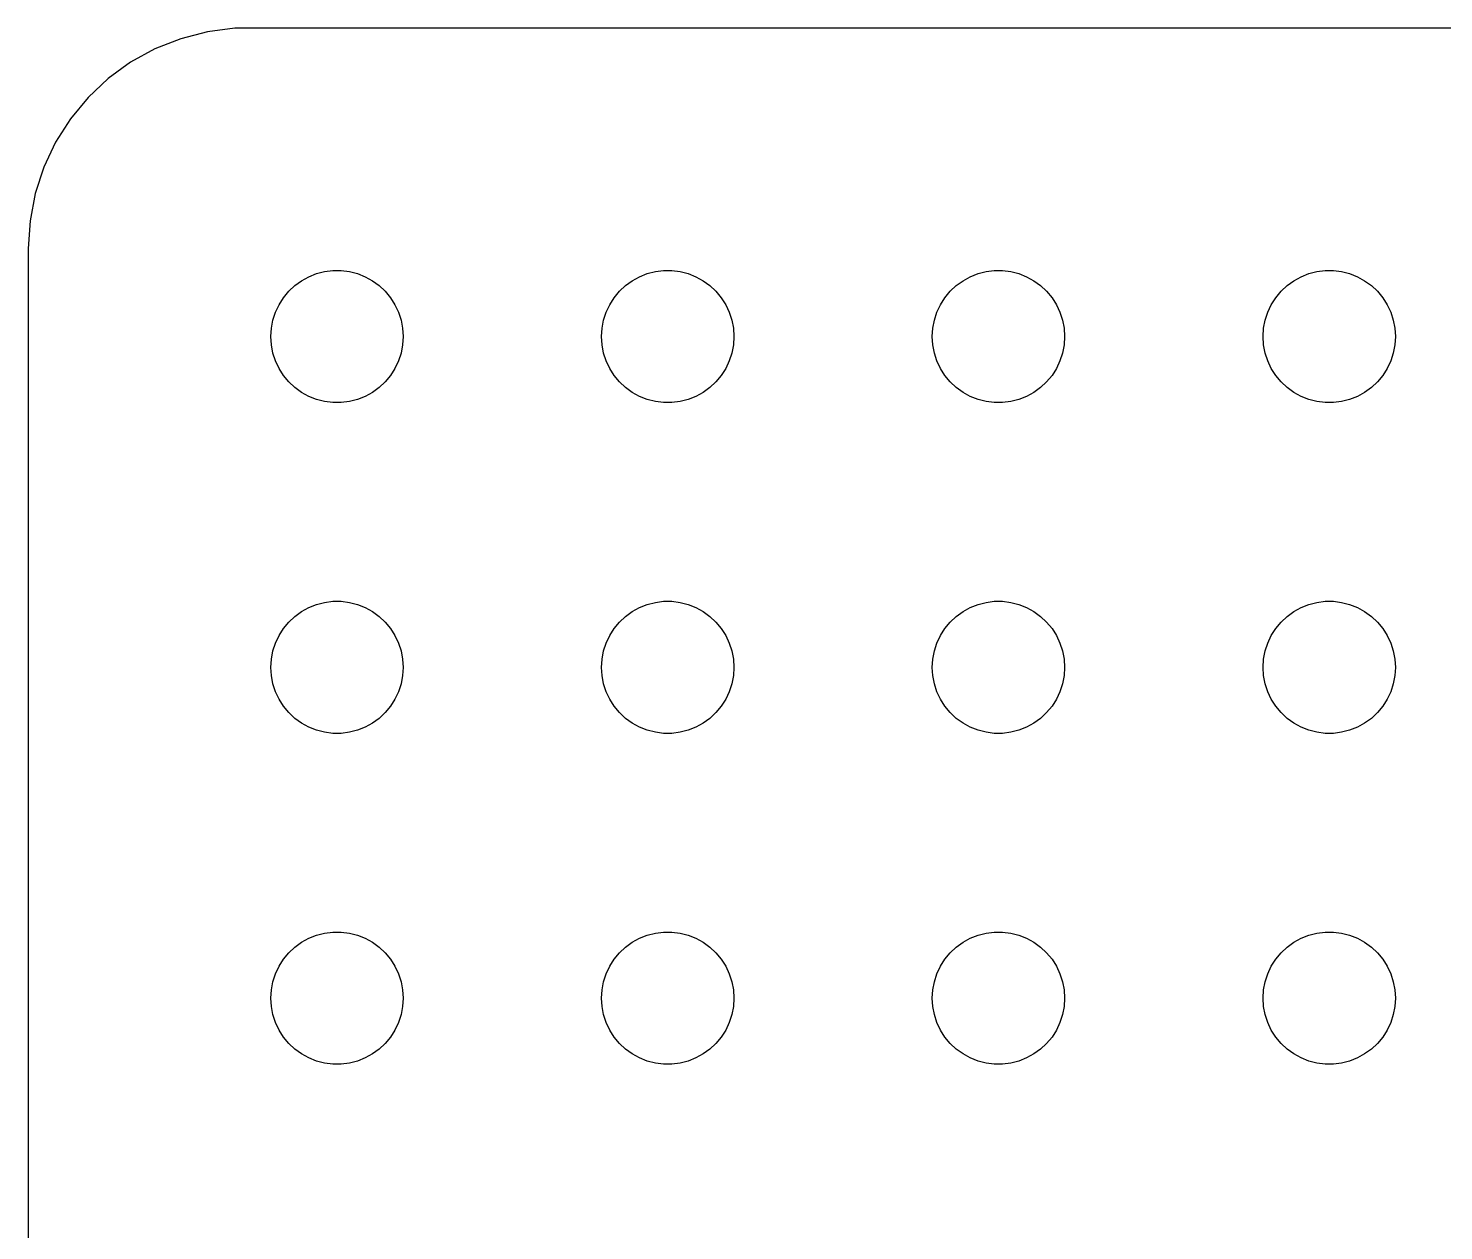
# Model space of a CAD drawing. Header units: metres. Extents: x -134 to 134, y 62 to 166.
# Drawn here: x -134.5 to -102.4, y 138.73 to 165.99 of the extents above; entities that cross this region are included whole.
import ezdxf

# ---------------------------------------------------------------- set-up
doc = ezdxf.new("R2010")
doc.units = ezdxf.units.M

msp = doc.modelspace()

# ---------------------------------------------------------------- linework, layer by layer
for p, q in [((-129.814, 165.99), (-130.437, 165.911)), ((129.814, 165.99), (-129.814, 165.99)), ((-131.045, 165.755), (-131.629, 165.524)), ((-130.437, 165.911), (-131.045, 165.755)), ((-131.629, 165.524), (-132.179, 165.222)), ((-132.179, 165.222), (-132.687, 164.853)), ((-132.687, 164.853), (-133.145, 164.423)), ((-133.145, 164.423), (-133.545, 163.939)), ((-133.545, 163.939), (-133.882, 163.409)), ((-133.882, 163.409), (-134.149, 162.841)), ((-134.149, 162.841), (-134.343, 162.243)), ((-134.343, 162.243), (-134.461, 161.627)), ((-134.461, 161.627), (-134.5, 161)), ((-134.5, 161), (-134.5, 67)), ((-127.781, 160.473), (-127.594, 160.497)), ((-127.594, 160.497), (-127.406, 160.497)), ((-127.406, 160.497), (-127.219, 160.473)), ((-120.281, 160.473), (-120.094, 160.497)), ((-120.094, 160.497), (-119.906, 160.497)), ((-119.906, 160.497), (-119.719, 160.473)), ((-112.781, 160.473), (-112.594, 160.497)), ((-112.594, 160.497), (-112.406, 160.497)), ((-112.406, 160.497), (-112.219, 160.473)), ((-105.281, 160.473), (-105.094, 160.497)), ((-105.094, 160.497), (-104.906, 160.497)), ((-104.906, 160.497), (-104.719, 160.473)), ((-128.456, 160.156), (-128.304, 160.266)), ((-128.304, 160.266), (-128.139, 160.357)), ((-128.139, 160.357), (-127.964, 160.427)), ((-127.964, 160.427), (-127.781, 160.473)), ((-127.219, 160.473), (-127.036, 160.427)), ((-127.036, 160.427), (-126.861, 160.357)), ((-126.861, 160.357), (-126.696, 160.266)), ((-126.696, 160.266), (-126.544, 160.156)), ((-120.956, 160.156), (-120.804, 160.266)), ((-120.804, 160.266), (-120.639, 160.357)), ((-120.639, 160.357), (-120.464, 160.427)), ((-120.464, 160.427), (-120.281, 160.473)), ((-119.719, 160.473), (-119.536, 160.427)), ((-119.536, 160.427), (-119.361, 160.357)), ((-119.361, 160.357), (-119.196, 160.266)), ((-119.196, 160.266), (-119.044, 160.156)), ((-113.456, 160.156), (-113.304, 160.266)), ((-113.304, 160.266), (-113.139, 160.357)), ((-113.139, 160.357), (-112.964, 160.427)), ((-112.964, 160.427), (-112.781, 160.473)), ((-112.219, 160.473), (-112.036, 160.427)), ((-112.036, 160.427), (-111.861, 160.357)), ((-111.861, 160.357), (-111.696, 160.266)), ((-111.696, 160.266), (-111.544, 160.156)), ((-105.956, 160.156), (-105.804, 160.266)), ((-105.804, 160.266), (-105.639, 160.357)), ((-105.639, 160.357), (-105.464, 160.427)), ((-105.464, 160.427), (-105.281, 160.473)), ((-104.719, 160.473), (-104.536, 160.427)), ((-104.536, 160.427), (-104.361, 160.357)), ((-104.361, 160.357), (-104.196, 160.266)), ((-104.196, 160.266), (-104.044, 160.156)), ((-128.814, 159.723), (-128.714, 159.882)), ((-128.714, 159.882), (-128.593, 160.027)), ((-128.593, 160.027), (-128.456, 160.156)), ((-126.544, 160.156), (-126.407, 160.027)), ((-126.407, 160.027), (-126.286, 159.882)), ((-126.286, 159.882), (-126.186, 159.723)), ((-121.314, 159.723), (-121.214, 159.882)), ((-121.214, 159.882), (-121.093, 160.027)), ((-121.093, 160.027), (-120.956, 160.156)), ((-119.044, 160.156), (-118.907, 160.027)), ((-118.907, 160.027), (-118.786, 159.882)), ((-118.786, 159.882), (-118.686, 159.723)), ((-113.814, 159.723), (-113.714, 159.882)), ((-113.714, 159.882), (-113.593, 160.027)), ((-113.593, 160.027), (-113.456, 160.156)), ((-111.544, 160.156), (-111.407, 160.027)), ((-111.407, 160.027), (-111.286, 159.882)), ((-111.286, 159.882), (-111.186, 159.723)), ((-106.314, 159.723), (-106.214, 159.882)), ((-106.214, 159.882), (-106.093, 160.027)), ((-106.093, 160.027), (-105.956, 160.156)), ((-104.044, 160.156), (-103.907, 160.027)), ((-103.907, 160.027), (-103.786, 159.882)), ((-103.786, 159.882), (-103.686, 159.723)), ((-128.953, 159.373), (-128.895, 159.552)), ((-128.895, 159.552), (-128.814, 159.723)), ((-126.186, 159.723), (-126.105, 159.552)), ((-126.105, 159.552), (-126.047, 159.373)), ((-121.453, 159.373), (-121.395, 159.552)), ((-121.395, 159.552), (-121.314, 159.723)), ((-118.686, 159.723), (-118.605, 159.552)), ((-118.605, 159.552), (-118.547, 159.373)), ((-113.953, 159.373), (-113.895, 159.552)), ((-113.895, 159.552), (-113.814, 159.723)), ((-111.186, 159.723), (-111.105, 159.552)), ((-111.105, 159.552), (-111.047, 159.373)), ((-106.453, 159.373), (-106.395, 159.552)), ((-106.395, 159.552), (-106.314, 159.723)), ((-103.686, 159.723), (-103.605, 159.552)), ((-103.605, 159.552), (-103.547, 159.373)), ((-128.988, 159.188), (-128.953, 159.373)), ((-126.047, 159.373), (-126.012, 159.188)), ((-121.488, 159.188), (-121.453, 159.373)), ((-118.547, 159.373), (-118.512, 159.188)), ((-113.988, 159.188), (-113.953, 159.373)), ((-111.047, 159.373), (-111.012, 159.188)), ((-106.488, 159.188), (-106.453, 159.373)), ((-103.547, 159.373), (-103.512, 159.188)), ((-129, 159), (-128.988, 159.188)), ((-128.988, 158.812), (-129, 159)), ((-126.012, 159.188), (-126, 159)), ((-126, 159), (-126.012, 158.812)), ((-121.5, 159), (-121.488, 159.188)), ((-121.488, 158.812), (-121.5, 159)), ((-118.512, 159.188), (-118.5, 159)), ((-118.5, 159), (-118.512, 158.812)), ((-114, 159), (-113.988, 159.188)), ((-113.988, 158.812), (-114, 159)), ((-111.012, 159.188), (-111, 159)), ((-111, 159), (-111.012, 158.812)), ((-106.5, 159), (-106.488, 159.188)), ((-106.488, 158.812), (-106.5, 159)), ((-103.512, 159.188), (-103.5, 159)), ((-103.5, 159), (-103.512, 158.812)), ((-128.953, 158.627), (-128.988, 158.812)), ((-128.895, 158.448), (-128.953, 158.627)), ((-126.047, 158.627), (-126.105, 158.448)), ((-126.012, 158.812), (-126.047, 158.627)), ((-121.453, 158.627), (-121.488, 158.812)), ((-121.395, 158.448), (-121.453, 158.627)), ((-118.547, 158.627), (-118.605, 158.448)), ((-118.512, 158.812), (-118.547, 158.627)), ((-113.953, 158.627), (-113.988, 158.812)), ((-113.895, 158.448), (-113.953, 158.627)), ((-111.047, 158.627), (-111.105, 158.448)), ((-111.012, 158.812), (-111.047, 158.627)), ((-106.453, 158.627), (-106.488, 158.812)), ((-106.395, 158.448), (-106.453, 158.627)), ((-103.547, 158.627), (-103.605, 158.448)), ((-103.512, 158.812), (-103.547, 158.627)), ((-128.814, 158.277), (-128.895, 158.448)), ((-128.714, 158.118), (-128.814, 158.277)), ((-126.186, 158.277), (-126.286, 158.118)), ((-126.105, 158.448), (-126.186, 158.277)), ((-121.314, 158.277), (-121.395, 158.448)), ((-121.214, 158.118), (-121.314, 158.277)), ((-118.686, 158.277), (-118.786, 158.118)), ((-118.605, 158.448), (-118.686, 158.277)), ((-113.814, 158.277), (-113.895, 158.448)), ((-113.714, 158.118), (-113.814, 158.277)), ((-111.186, 158.277), (-111.286, 158.118)), ((-111.105, 158.448), (-111.186, 158.277)), ((-106.314, 158.277), (-106.395, 158.448)), ((-106.214, 158.118), (-106.314, 158.277)), ((-103.686, 158.277), (-103.786, 158.118)), ((-103.605, 158.448), (-103.686, 158.277)), ((-128.593, 157.973), (-128.714, 158.118)), ((-128.456, 157.844), (-128.593, 157.973)), ((-126.407, 157.973), (-126.544, 157.844)), ((-126.286, 158.118), (-126.407, 157.973)), ((-121.093, 157.973), (-121.214, 158.118)), ((-120.956, 157.844), (-121.093, 157.973)), ((-118.907, 157.973), (-119.044, 157.844)), ((-118.786, 158.118), (-118.907, 157.973)), ((-113.593, 157.973), (-113.714, 158.118)), ((-113.456, 157.844), (-113.593, 157.973)), ((-111.407, 157.973), (-111.544, 157.844)), ((-111.286, 158.118), (-111.407, 157.973)), ((-106.093, 157.973), (-106.214, 158.118)), ((-105.956, 157.844), (-106.093, 157.973)), ((-103.907, 157.973), (-104.044, 157.844)), ((-103.786, 158.118), (-103.907, 157.973)), ((-128.304, 157.734), (-128.456, 157.844)), ((-128.139, 157.643), (-128.304, 157.734)), ((-127.964, 157.573), (-128.139, 157.643)), ((-126.861, 157.643), (-127.036, 157.573)), ((-126.696, 157.734), (-126.861, 157.643)), ((-126.544, 157.844), (-126.696, 157.734)), ((-120.804, 157.734), (-120.956, 157.844)), ((-120.639, 157.643), (-120.804, 157.734)), ((-120.464, 157.573), (-120.639, 157.643)), ((-119.361, 157.643), (-119.536, 157.573)), ((-119.196, 157.734), (-119.361, 157.643)), ((-119.044, 157.844), (-119.196, 157.734)), ((-113.304, 157.734), (-113.456, 157.844)), ((-113.139, 157.643), (-113.304, 157.734)), ((-112.964, 157.573), (-113.139, 157.643)), ((-111.861, 157.643), (-112.036, 157.573)), ((-111.696, 157.734), (-111.861, 157.643)), ((-111.544, 157.844), (-111.696, 157.734)), ((-105.804, 157.734), (-105.956, 157.844)), ((-105.639, 157.643), (-105.804, 157.734)), ((-105.464, 157.573), (-105.639, 157.643)), ((-104.361, 157.643), (-104.536, 157.573)), ((-104.196, 157.734), (-104.361, 157.643)), ((-104.044, 157.844), (-104.196, 157.734)), ((-127.781, 157.527), (-127.964, 157.573)), ((-127.594, 157.503), (-127.781, 157.527)), ((-127.406, 157.503), (-127.594, 157.503)), ((-127.219, 157.527), (-127.406, 157.503)), ((-127.036, 157.573), (-127.219, 157.527)), ((-120.281, 157.527), (-120.464, 157.573)), ((-120.094, 157.503), (-120.281, 157.527)), ((-119.906, 157.503), (-120.094, 157.503)), ((-119.719, 157.527), (-119.906, 157.503)), ((-119.536, 157.573), (-119.719, 157.527)), ((-112.781, 157.527), (-112.964, 157.573)), ((-112.594, 157.503), (-112.781, 157.527)), ((-112.406, 157.503), (-112.594, 157.503)), ((-112.219, 157.527), (-112.406, 157.503)), ((-112.036, 157.573), (-112.219, 157.527)), ((-105.281, 157.527), (-105.464, 157.573)), ((-105.094, 157.503), (-105.281, 157.527)), ((-104.906, 157.503), (-105.094, 157.503)), ((-104.719, 157.527), (-104.906, 157.503)), ((-104.536, 157.573), (-104.719, 157.527)), ((-128.304, 152.766), (-128.139, 152.857)), ((-128.139, 152.857), (-127.964, 152.927)), ((-127.964, 152.927), (-127.781, 152.973)), ((-127.781, 152.973), (-127.594, 152.997)), ((-127.594, 152.997), (-127.406, 152.997)), ((-127.406, 152.997), (-127.219, 152.973)), ((-127.219, 152.973), (-127.036, 152.927)), ((-127.036, 152.927), (-126.861, 152.857)), ((-126.861, 152.857), (-126.696, 152.766)), ((-120.804, 152.766), (-120.639, 152.857)), ((-120.639, 152.857), (-120.464, 152.927)), ((-120.464, 152.927), (-120.281, 152.973)), ((-120.281, 152.973), (-120.094, 152.997)), ((-120.094, 152.997), (-119.906, 152.997)), ((-119.906, 152.997), (-119.719, 152.973)), ((-119.719, 152.973), (-119.536, 152.927)), ((-119.536, 152.927), (-119.361, 152.857)), ((-119.361, 152.857), (-119.196, 152.766)), ((-113.304, 152.766), (-113.139, 152.857)), ((-113.139, 152.857), (-112.964, 152.927)), ((-112.964, 152.927), (-112.781, 152.973)), ((-112.781, 152.973), (-112.594, 152.997)), ((-112.594, 152.997), (-112.406, 152.997)), ((-112.406, 152.997), (-112.219, 152.973)), ((-112.219, 152.973), (-112.036, 152.927)), ((-112.036, 152.927), (-111.861, 152.857)), ((-111.861, 152.857), (-111.696, 152.766)), ((-105.804, 152.766), (-105.639, 152.857)), ((-105.639, 152.857), (-105.464, 152.927)), ((-105.464, 152.927), (-105.281, 152.973)), ((-105.281, 152.973), (-105.094, 152.997)), ((-105.094, 152.997), (-104.906, 152.997)), ((-104.906, 152.997), (-104.719, 152.973)), ((-104.719, 152.973), (-104.536, 152.927)), ((-104.536, 152.927), (-104.361, 152.857)), ((-104.361, 152.857), (-104.196, 152.766)), ((-128.714, 152.382), (-128.593, 152.527)), ((-128.593, 152.527), (-128.456, 152.656)), ((-128.456, 152.656), (-128.304, 152.766)), ((-126.696, 152.766), (-126.544, 152.656)), ((-126.544, 152.656), (-126.407, 152.527)), ((-126.407, 152.527), (-126.286, 152.382)), ((-121.214, 152.382), (-121.093, 152.527)), ((-121.093, 152.527), (-120.956, 152.656)), ((-120.956, 152.656), (-120.804, 152.766)), ((-119.196, 152.766), (-119.044, 152.656)), ((-119.044, 152.656), (-118.907, 152.527)), ((-118.907, 152.527), (-118.786, 152.382)), ((-113.714, 152.382), (-113.593, 152.527)), ((-113.593, 152.527), (-113.456, 152.656)), ((-113.456, 152.656), (-113.304, 152.766)), ((-111.696, 152.766), (-111.544, 152.656)), ((-111.544, 152.656), (-111.407, 152.527)), ((-111.407, 152.527), (-111.286, 152.382)), ((-106.214, 152.382), (-106.093, 152.527)), ((-106.093, 152.527), (-105.956, 152.656)), ((-105.956, 152.656), (-105.804, 152.766)), ((-104.196, 152.766), (-104.044, 152.656)), ((-104.044, 152.656), (-103.907, 152.527)), ((-103.907, 152.527), (-103.786, 152.382)), ((-128.895, 152.052), (-128.814, 152.223)), ((-128.814, 152.223), (-128.714, 152.382)), ((-126.286, 152.382), (-126.186, 152.223)), ((-126.186, 152.223), (-126.105, 152.052)), ((-121.395, 152.052), (-121.314, 152.223)), ((-121.314, 152.223), (-121.214, 152.382)), ((-118.786, 152.382), (-118.686, 152.223)), ((-118.686, 152.223), (-118.605, 152.052)), ((-113.895, 152.052), (-113.814, 152.223)), ((-113.814, 152.223), (-113.714, 152.382)), ((-111.286, 152.382), (-111.186, 152.223)), ((-111.186, 152.223), (-111.105, 152.052)), ((-106.395, 152.052), (-106.314, 152.223)), ((-106.314, 152.223), (-106.214, 152.382)), ((-103.786, 152.382), (-103.686, 152.223)), ((-103.686, 152.223), (-103.605, 152.052)), ((-128.988, 151.688), (-128.953, 151.873)), ((-128.953, 151.873), (-128.895, 152.052)), ((-126.105, 152.052), (-126.047, 151.873)), ((-126.047, 151.873), (-126.012, 151.688)), ((-121.488, 151.688), (-121.453, 151.873)), ((-121.453, 151.873), (-121.395, 152.052)), ((-118.605, 152.052), (-118.547, 151.873)), ((-118.547, 151.873), (-118.512, 151.688)), ((-113.988, 151.688), (-113.953, 151.873)), ((-113.953, 151.873), (-113.895, 152.052)), ((-111.105, 152.052), (-111.047, 151.873)), ((-111.047, 151.873), (-111.012, 151.688)), ((-106.488, 151.688), (-106.453, 151.873)), ((-106.453, 151.873), (-106.395, 152.052)), ((-103.605, 152.052), (-103.547, 151.873)), ((-103.547, 151.873), (-103.512, 151.688)), ((-129, 151.5), (-128.988, 151.688)), ((-128.988, 151.312), (-129, 151.5)), ((-126.012, 151.688), (-126, 151.5)), ((-126, 151.5), (-126.012, 151.312)), ((-121.5, 151.5), (-121.488, 151.688)), ((-121.488, 151.312), (-121.5, 151.5)), ((-118.512, 151.688), (-118.5, 151.5)), ((-118.5, 151.5), (-118.512, 151.312)), ((-114, 151.5), (-113.988, 151.688)), ((-113.988, 151.312), (-114, 151.5)), ((-111.012, 151.688), (-111, 151.5)), ((-111, 151.5), (-111.012, 151.312)), ((-106.5, 151.5), (-106.488, 151.688)), ((-106.488, 151.312), (-106.5, 151.5)), ((-103.512, 151.688), (-103.5, 151.5)), ((-103.5, 151.5), (-103.512, 151.312)), ((-128.953, 151.127), (-128.988, 151.312)), ((-126.012, 151.312), (-126.047, 151.127)), ((-121.453, 151.127), (-121.488, 151.312)), ((-118.512, 151.312), (-118.547, 151.127)), ((-113.953, 151.127), (-113.988, 151.312)), ((-111.012, 151.312), (-111.047, 151.127)), ((-106.453, 151.127), (-106.488, 151.312)), ((-103.512, 151.312), (-103.547, 151.127)), ((-128.895, 150.948), (-128.953, 151.127)), ((-128.814, 150.777), (-128.895, 150.948)), ((-126.105, 150.948), (-126.186, 150.777)), ((-126.047, 151.127), (-126.105, 150.948)), ((-121.395, 150.948), (-121.453, 151.127)), ((-121.314, 150.777), (-121.395, 150.948)), ((-118.605, 150.948), (-118.686, 150.777)), ((-118.547, 151.127), (-118.605, 150.948)), ((-113.895, 150.948), (-113.953, 151.127)), ((-113.814, 150.777), (-113.895, 150.948)), ((-111.105, 150.948), (-111.186, 150.777)), ((-111.047, 151.127), (-111.105, 150.948)), ((-106.395, 150.948), (-106.453, 151.127)), ((-106.314, 150.777), (-106.395, 150.948)), ((-103.605, 150.948), (-103.686, 150.777)), ((-103.547, 151.127), (-103.605, 150.948)), ((-128.714, 150.618), (-128.814, 150.777)), ((-128.593, 150.473), (-128.714, 150.618)), ((-126.286, 150.618), (-126.407, 150.473)), ((-126.186, 150.777), (-126.286, 150.618)), ((-121.214, 150.618), (-121.314, 150.777)), ((-121.093, 150.473), (-121.214, 150.618)), ((-118.786, 150.618), (-118.907, 150.473)), ((-118.686, 150.777), (-118.786, 150.618)), ((-113.714, 150.618), (-113.814, 150.777)), ((-113.593, 150.473), (-113.714, 150.618)), ((-111.286, 150.618), (-111.407, 150.473)), ((-111.186, 150.777), (-111.286, 150.618)), ((-106.214, 150.618), (-106.314, 150.777)), ((-106.093, 150.473), (-106.214, 150.618)), ((-103.786, 150.618), (-103.907, 150.473)), ((-103.686, 150.777), (-103.786, 150.618)), ((-128.456, 150.344), (-128.593, 150.473)), ((-128.304, 150.234), (-128.456, 150.344)), ((-128.139, 150.143), (-128.304, 150.234)), ((-126.696, 150.234), (-126.861, 150.143)), ((-126.544, 150.344), (-126.696, 150.234)), ((-126.407, 150.473), (-126.544, 150.344)), ((-120.956, 150.344), (-121.093, 150.473)), ((-120.804, 150.234), (-120.956, 150.344)), ((-120.639, 150.143), (-120.804, 150.234)), ((-119.196, 150.234), (-119.361, 150.143)), ((-119.044, 150.344), (-119.196, 150.234)), ((-118.907, 150.473), (-119.044, 150.344)), ((-113.456, 150.344), (-113.593, 150.473)), ((-113.304, 150.234), (-113.456, 150.344)), ((-113.139, 150.143), (-113.304, 150.234)), ((-111.696, 150.234), (-111.861, 150.143)), ((-111.544, 150.344), (-111.696, 150.234)), ((-111.407, 150.473), (-111.544, 150.344)), ((-105.956, 150.344), (-106.093, 150.473)), ((-105.804, 150.234), (-105.956, 150.344)), ((-105.639, 150.143), (-105.804, 150.234)), ((-104.196, 150.234), (-104.361, 150.143)), ((-104.044, 150.344), (-104.196, 150.234)), ((-103.907, 150.473), (-104.044, 150.344)), ((-127.964, 150.073), (-128.139, 150.143)), ((-127.781, 150.027), (-127.964, 150.073)), ((-127.594, 150.003), (-127.781, 150.027)), ((-127.406, 150.003), (-127.594, 150.003)), ((-127.219, 150.027), (-127.406, 150.003)), ((-127.036, 150.073), (-127.219, 150.027)), ((-126.861, 150.143), (-127.036, 150.073)), ((-120.464, 150.073), (-120.639, 150.143)), ((-120.281, 150.027), (-120.464, 150.073)), ((-120.094, 150.003), (-120.281, 150.027)), ((-119.906, 150.003), (-120.094, 150.003)), ((-119.719, 150.027), (-119.906, 150.003)), ((-119.536, 150.073), (-119.719, 150.027)), ((-119.361, 150.143), (-119.536, 150.073)), ((-112.964, 150.073), (-113.139, 150.143)), ((-112.781, 150.027), (-112.964, 150.073)), ((-112.594, 150.003), (-112.781, 150.027)), ((-112.406, 150.003), (-112.594, 150.003)), ((-112.219, 150.027), (-112.406, 150.003)), ((-112.036, 150.073), (-112.219, 150.027)), ((-111.861, 150.143), (-112.036, 150.073)), ((-105.464, 150.073), (-105.639, 150.143)), ((-105.281, 150.027), (-105.464, 150.073)), ((-105.094, 150.003), (-105.281, 150.027)), ((-104.906, 150.003), (-105.094, 150.003)), ((-104.719, 150.027), (-104.906, 150.003)), ((-104.536, 150.073), (-104.719, 150.027)), ((-104.361, 150.143), (-104.536, 150.073)), ((-128.139, 145.357), (-127.964, 145.427)), ((-127.964, 145.427), (-127.781, 145.473)), ((-127.781, 145.473), (-127.594, 145.497)), ((-127.594, 145.497), (-127.406, 145.497)), ((-127.406, 145.497), (-127.219, 145.473)), ((-127.219, 145.473), (-127.036, 145.427)), ((-127.036, 145.427), (-126.861, 145.357)), ((-120.639, 145.357), (-120.464, 145.427)), ((-120.464, 145.427), (-120.281, 145.473)), ((-120.281, 145.473), (-120.094, 145.497)), ((-120.094, 145.497), (-119.906, 145.497)), ((-119.906, 145.497), (-119.719, 145.473)), ((-119.719, 145.473), (-119.536, 145.427)), ((-119.536, 145.427), (-119.361, 145.357)), ((-113.139, 145.357), (-112.964, 145.427)), ((-112.964, 145.427), (-112.781, 145.473)), ((-112.781, 145.473), (-112.594, 145.497)), ((-112.594, 145.497), (-112.406, 145.497)), ((-112.406, 145.497), (-112.219, 145.473)), ((-112.219, 145.473), (-112.036, 145.427)), ((-112.036, 145.427), (-111.861, 145.357)), ((-105.639, 145.357), (-105.464, 145.427)), ((-105.464, 145.427), (-105.281, 145.473)), ((-105.281, 145.473), (-105.094, 145.497)), ((-105.094, 145.497), (-104.906, 145.497)), ((-104.906, 145.497), (-104.719, 145.473)), ((-104.719, 145.473), (-104.536, 145.427)), ((-104.536, 145.427), (-104.361, 145.357)), ((-128.593, 145.027), (-128.456, 145.156)), ((-128.456, 145.156), (-128.304, 145.266)), ((-128.304, 145.266), (-128.139, 145.357)), ((-126.861, 145.357), (-126.696, 145.266)), ((-126.696, 145.266), (-126.544, 145.156)), ((-126.544, 145.156), (-126.407, 145.027)), ((-121.093, 145.027), (-120.956, 145.156)), ((-120.956, 145.156), (-120.804, 145.266)), ((-120.804, 145.266), (-120.639, 145.357)), ((-119.361, 145.357), (-119.196, 145.266)), ((-119.196, 145.266), (-119.044, 145.156)), ((-119.044, 145.156), (-118.907, 145.027)), ((-113.593, 145.027), (-113.456, 145.156)), ((-113.456, 145.156), (-113.304, 145.266)), ((-113.304, 145.266), (-113.139, 145.357)), ((-111.861, 145.357), (-111.696, 145.266)), ((-111.696, 145.266), (-111.544, 145.156)), ((-111.544, 145.156), (-111.407, 145.027)), ((-106.093, 145.027), (-105.956, 145.156)), ((-105.956, 145.156), (-105.804, 145.266)), ((-105.804, 145.266), (-105.639, 145.357)), ((-104.361, 145.357), (-104.196, 145.266)), ((-104.196, 145.266), (-104.044, 145.156)), ((-104.044, 145.156), (-103.907, 145.027)), ((-128.814, 144.723), (-128.714, 144.882)), ((-128.714, 144.882), (-128.593, 145.027)), ((-126.407, 145.027), (-126.286, 144.882)), ((-126.286, 144.882), (-126.186, 144.723)), ((-121.314, 144.723), (-121.214, 144.882)), ((-121.214, 144.882), (-121.093, 145.027)), ((-118.907, 145.027), (-118.786, 144.882)), ((-118.786, 144.882), (-118.686, 144.723)), ((-113.814, 144.723), (-113.714, 144.882)), ((-113.714, 144.882), (-113.593, 145.027)), ((-111.407, 145.027), (-111.286, 144.882)), ((-111.286, 144.882), (-111.186, 144.723)), ((-106.314, 144.723), (-106.214, 144.882)), ((-106.214, 144.882), (-106.093, 145.027)), ((-103.907, 145.027), (-103.786, 144.882)), ((-103.786, 144.882), (-103.686, 144.723)), ((-128.953, 144.373), (-128.895, 144.552)), ((-128.895, 144.552), (-128.814, 144.723)), ((-126.186, 144.723), (-126.105, 144.552)), ((-126.105, 144.552), (-126.047, 144.373)), ((-121.453, 144.373), (-121.395, 144.552)), ((-121.395, 144.552), (-121.314, 144.723)), ((-118.686, 144.723), (-118.605, 144.552)), ((-118.605, 144.552), (-118.547, 144.373)), ((-113.953, 144.373), (-113.895, 144.552)), ((-113.895, 144.552), (-113.814, 144.723)), ((-111.186, 144.723), (-111.105, 144.552)), ((-111.105, 144.552), (-111.047, 144.373)), ((-106.453, 144.373), (-106.395, 144.552)), ((-106.395, 144.552), (-106.314, 144.723)), ((-103.686, 144.723), (-103.605, 144.552)), ((-103.605, 144.552), (-103.547, 144.373)), ((-129, 144), (-128.988, 144.188)), ((-128.988, 144.188), (-128.953, 144.373)), ((-126.047, 144.373), (-126.012, 144.188)), ((-126.012, 144.188), (-126, 144)), ((-121.5, 144), (-121.488, 144.188)), ((-121.488, 144.188), (-121.453, 144.373)), ((-118.547, 144.373), (-118.512, 144.188)), ((-118.512, 144.188), (-118.5, 144)), ((-114, 144), (-113.988, 144.188)), ((-113.988, 144.188), (-113.953, 144.373)), ((-111.047, 144.373), (-111.012, 144.188)), ((-111.012, 144.188), (-111, 144)), ((-106.5, 144), (-106.488, 144.188)), ((-106.488, 144.188), (-106.453, 144.373)), ((-103.547, 144.373), (-103.512, 144.188)), ((-103.512, 144.188), (-103.5, 144)), ((-128.988, 143.812), (-129, 144)), ((-128.953, 143.627), (-128.988, 143.812)), ((-126.012, 143.812), (-126.047, 143.627)), ((-126, 144), (-126.012, 143.812)), ((-121.488, 143.812), (-121.5, 144)), ((-121.453, 143.627), (-121.488, 143.812)), ((-118.512, 143.812), (-118.547, 143.627)), ((-118.5, 144), (-118.512, 143.812)), ((-113.988, 143.812), (-114, 144)), ((-113.953, 143.627), (-113.988, 143.812)), ((-111.012, 143.812), (-111.047, 143.627)), ((-111, 144), (-111.012, 143.812)), ((-106.488, 143.812), (-106.5, 144)), ((-106.453, 143.627), (-106.488, 143.812)), ((-103.512, 143.812), (-103.547, 143.627)), ((-103.5, 144), (-103.512, 143.812)), ((-128.895, 143.448), (-128.953, 143.627)), ((-126.047, 143.627), (-126.105, 143.448)), ((-121.395, 143.448), (-121.453, 143.627)), ((-118.547, 143.627), (-118.605, 143.448)), ((-113.895, 143.448), (-113.953, 143.627)), ((-111.047, 143.627), (-111.105, 143.448)), ((-106.395, 143.448), (-106.453, 143.627)), ((-103.547, 143.627), (-103.605, 143.448)), ((-128.814, 143.277), (-128.895, 143.448)), ((-128.714, 143.118), (-128.814, 143.277)), ((-126.186, 143.277), (-126.286, 143.118)), ((-126.105, 143.448), (-126.186, 143.277)), ((-121.314, 143.277), (-121.395, 143.448)), ((-121.214, 143.118), (-121.314, 143.277)), ((-118.686, 143.277), (-118.786, 143.118)), ((-118.605, 143.448), (-118.686, 143.277)), ((-113.814, 143.277), (-113.895, 143.448)), ((-113.714, 143.118), (-113.814, 143.277)), ((-111.186, 143.277), (-111.286, 143.118)), ((-111.105, 143.448), (-111.186, 143.277)), ((-106.314, 143.277), (-106.395, 143.448)), ((-106.214, 143.118), (-106.314, 143.277)), ((-103.686, 143.277), (-103.786, 143.118)), ((-103.605, 143.448), (-103.686, 143.277)), ((-128.593, 142.973), (-128.714, 143.118)), ((-128.456, 142.844), (-128.593, 142.973)), ((-128.304, 142.734), (-128.456, 142.844)), ((-126.544, 142.844), (-126.696, 142.734)), ((-126.407, 142.973), (-126.544, 142.844)), ((-126.286, 143.118), (-126.407, 142.973)), ((-121.093, 142.973), (-121.214, 143.118)), ((-120.956, 142.844), (-121.093, 142.973)), ((-120.804, 142.734), (-120.956, 142.844)), ((-119.044, 142.844), (-119.196, 142.734)), ((-118.907, 142.973), (-119.044, 142.844)), ((-118.786, 143.118), (-118.907, 142.973)), ((-113.593, 142.973), (-113.714, 143.118)), ((-113.456, 142.844), (-113.593, 142.973)), ((-113.304, 142.734), (-113.456, 142.844)), ((-111.544, 142.844), (-111.696, 142.734)), ((-111.407, 142.973), (-111.544, 142.844)), ((-111.286, 143.118), (-111.407, 142.973)), ((-106.093, 142.973), (-106.214, 143.118)), ((-105.956, 142.844), (-106.093, 142.973)), ((-105.804, 142.734), (-105.956, 142.844)), ((-104.044, 142.844), (-104.196, 142.734)), ((-103.907, 142.973), (-104.044, 142.844)), ((-103.786, 143.118), (-103.907, 142.973)), ((-128.139, 142.643), (-128.304, 142.734)), ((-127.964, 142.573), (-128.139, 142.643)), ((-127.781, 142.527), (-127.964, 142.573)), ((-127.594, 142.503), (-127.781, 142.527)), ((-127.219, 142.527), (-127.406, 142.503)), ((-127.036, 142.573), (-127.219, 142.527)), ((-126.861, 142.643), (-127.036, 142.573)), ((-126.696, 142.734), (-126.861, 142.643)), ((-120.639, 142.643), (-120.804, 142.734)), ((-120.464, 142.573), (-120.639, 142.643)), ((-120.281, 142.527), (-120.464, 142.573)), ((-120.094, 142.503), (-120.281, 142.527)), ((-119.719, 142.527), (-119.906, 142.503)), ((-119.536, 142.573), (-119.719, 142.527)), ((-119.361, 142.643), (-119.536, 142.573)), ((-119.196, 142.734), (-119.361, 142.643)), ((-113.139, 142.643), (-113.304, 142.734)), ((-112.964, 142.573), (-113.139, 142.643)), ((-112.781, 142.527), (-112.964, 142.573)), ((-112.594, 142.503), (-112.781, 142.527)), ((-112.219, 142.527), (-112.406, 142.503)), ((-112.036, 142.573), (-112.219, 142.527)), ((-111.861, 142.643), (-112.036, 142.573)), ((-111.696, 142.734), (-111.861, 142.643)), ((-105.639, 142.643), (-105.804, 142.734)), ((-105.464, 142.573), (-105.639, 142.643)), ((-105.281, 142.527), (-105.464, 142.573)), ((-105.094, 142.503), (-105.281, 142.527)), ((-104.719, 142.527), (-104.906, 142.503)), ((-104.536, 142.573), (-104.719, 142.527)), ((-104.361, 142.643), (-104.536, 142.573)), ((-104.196, 142.734), (-104.361, 142.643)), ((-127.406, 142.503), (-127.594, 142.503)), ((-119.906, 142.503), (-120.094, 142.503)), ((-112.406, 142.503), (-112.594, 142.503)), ((-104.906, 142.503), (-105.094, 142.503))]:
    msp.add_line(p, q)

doc.saveas('drawing.dxf')
